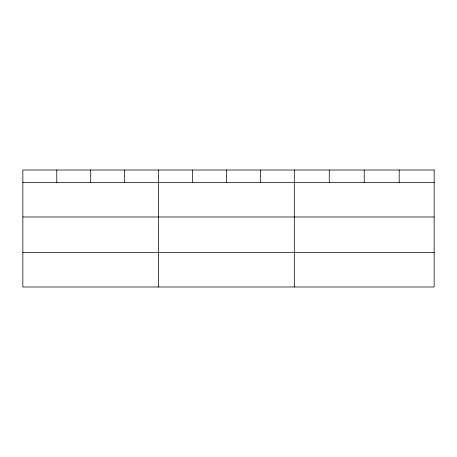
<?xml version="1.0" encoding="UTF-8"?>
<svg xmlns="http://www.w3.org/2000/svg" width="457" height="457" viewBox="0 0 457 457"><rect width="100%" height="100%" fill="white"/><g stroke="black" fill="none" stroke-linecap="round" stroke-linejoin="round"><path stroke-width="0.69" d="M22.85 182.492L434.15 182.492M22.85 216.978L434.15 216.978M22.85 252.51L434.15 252.51M399.19 170.01L399.19 182.492M364.229 170.01L364.229 182.492M329.269 170.01L329.269 182.492M294.308 170.01L294.308 286.99M260.376 170.01L260.376 182.492M226.444 170.01L226.444 182.492M192.511 170.01L192.511 182.492M158.579 170.01L158.579 286.99M124.647 170.01L124.647 182.492M90.715 170.01L90.715 182.492M56.782 170.01L56.782 182.492M434.15 170.01L22.85 170.01L22.85 286.99L434.15 286.99L434.15 170.01"/></g></svg>
